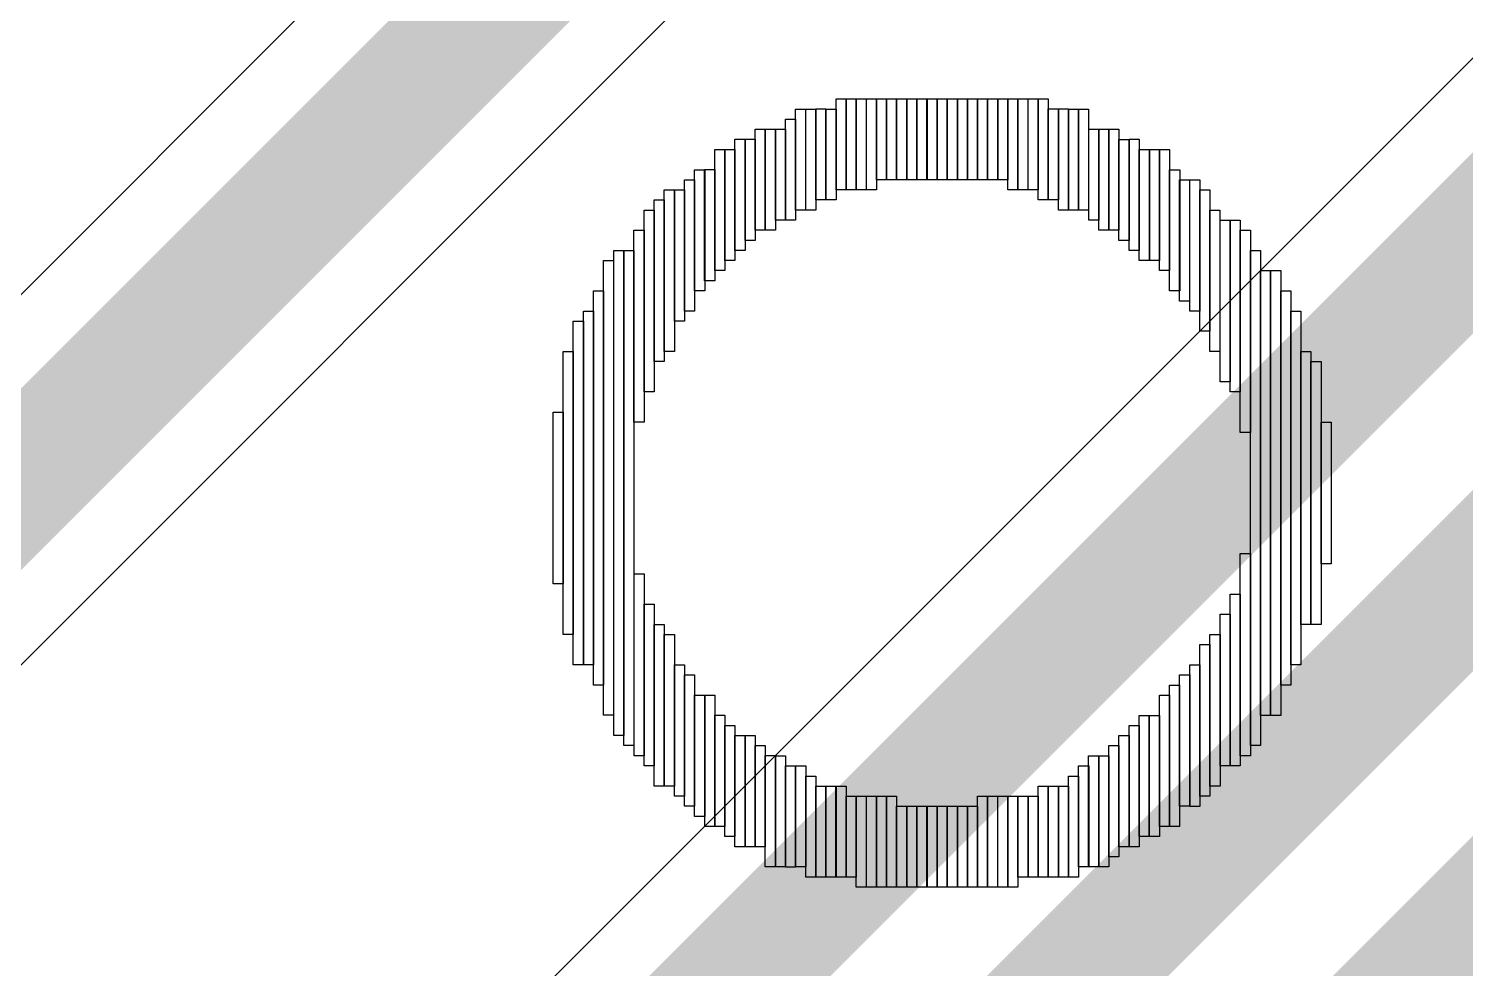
# Model space of a CAD drawing. Header units: inches. Extents: x -25 to 271, y -41 to 15.
# Drawn here: x -13.803 to -10.96, y -1.933 to -0.074 of the extents above; entities that cross this region are included whole.
import ezdxf

# ---------------------------------------------------------------- set-up
doc = ezdxf.new("R2010")
doc.units = ezdxf.units.IN
for name, color, linetype in [('Bottom Layer', 5, 'Continuous'), ('Top Layer', 1, 'Continuous'), ('Top Overlay', 2, 'Continuous')]:
    doc.layers.add(name, color=color, linetype=linetype)

msp = doc.modelspace()

# ---------------------------------------------------------------- linework, layer by layer
at = {"layer": 'Bottom Layer'}
for p, q in [((-12.6034, 0.6153), (-14.2648, -1.0462)), ((-13.8986, -1.4124), (-12.1613, 0.3249))]:
    msp.add_line(p, q, dxfattribs=at)
msp.add_lwpolyline([(-14.3256, -1.4732, 0.254, 0.254, 0), (-12.3444, 0.508, 0.254, 0.254, 0)], format="xyseb", dxfattribs=at)
at = {"layer": 'Top Layer'}
msp.add_line((-4.1326, 6.6805), (-18.2258, -7.4127), dxfattribs=at)
for points in [[(-19.731, -9.2842, 0.254, 0.254, 0), (-3.9341, 6.5127, 0.254, 0.254, 0)], [(-19.177, -9.3984, 0.254, 0.254, 0), (-4.0728, 5.7058, 0.254, 0.254, 0)], [(-18.3971, -9.3033, 0.254, 0.254, 0), (-3.9223, 5.1715, 0.254, 0.254, 0)]]:
    msp.add_lwpolyline(points, format="xyseb", dxfattribs=at)
at = {"layer": 'Top Overlay'}
for p, q in [((-12.2048, -0.3926), (-12.2048, -0.2125)), ((-12.2048, -0.2125), (-12.185, -0.2125)), ((-12.185, -0.2125), (-12.185, -0.3926)), ((-12.1848, -0.3926), (-12.1848, -0.2125)), ((-12.1848, -0.2125), (-12.1649, -0.2125)), ((-12.1649, -0.2125), (-12.1649, -0.3926)), ((-12.1648, -0.3924), (-12.1648, -0.2126)), ((-12.1648, -0.2126), (-12.145, -0.2126)), ((-12.145, -0.2126), (-12.145, -0.3924)), ((-12.1448, -0.3924), (-12.1448, -0.2126)), ((-12.1448, -0.2126), (-12.1249, -0.2126)), ((-12.1249, -0.2126), (-12.1249, -0.3924)), ((-12.1248, -0.3725), (-12.1248, -0.2125)), ((-12.1248, -0.2125), (-12.1048, -0.2125)), ((-12.105, -0.3725), (-12.105, -0.2125)), ((-12.105, -0.2125), (-12.0849, -0.2125)), ((-12.1048, -0.2125), (-12.1048, -0.3725)), ((-12.0849, -0.3725), (-12.0849, -0.2125)), ((-12.0849, -0.2125), (-12.0649, -0.2125)), ((-12.0849, -0.2125), (-12.0849, -0.3725)), ((-12.0649, -0.3725), (-12.0649, -0.2125)), ((-12.0649, -0.2125), (-12.0448, -0.2125)), ((-12.0649, -0.2125), (-12.0649, -0.3725)), ((-12.0448, -0.3725), (-12.0448, -0.2125)), ((-12.0448, -0.2125), (-12.0247, -0.2125)), ((-12.0448, -0.2125), (-12.0448, -0.3725)), ((-12.025, -0.3725), (-12.025, -0.2125)), ((-12.025, -0.2125), (-12.0049, -0.2125)), ((-12.0247, -0.2125), (-12.0247, -0.3725)), ((-12.0049, -0.3725), (-12.0049, -0.2125)), ((-12.0049, -0.2125), (-11.9849, -0.2125)), ((-12.0049, -0.2125), (-12.0049, -0.3725)), ((-11.9849, -0.3725), (-11.9849, -0.2125)), ((-11.9849, -0.2125), (-11.9648, -0.2125)), ((-11.9849, -0.2125), (-11.9849, -0.3725)), ((-11.9648, -0.3725), (-11.9648, -0.2125)), ((-11.9648, -0.2125), (-11.9447, -0.2125)), ((-11.9648, -0.2125), (-11.9648, -0.3725)), ((-11.945, -0.3725), (-11.945, -0.2125)), ((-11.945, -0.2125), (-11.9249, -0.2125)), ((-11.9447, -0.2125), (-11.9447, -0.3725)), ((-11.9249, -0.3725), (-11.9249, -0.2125)), ((-11.9249, -0.2125), (-11.9049, -0.2125)), ((-11.9249, -0.2125), (-11.9249, -0.3725)), ((-11.9049, -0.3725), (-11.9049, -0.2125)), ((-11.9049, -0.2125), (-11.8848, -0.2125)), ((-11.9049, -0.2125), (-11.9049, -0.3725)), ((-11.8849, -0.3724), (-11.8849, -0.2126)), ((-11.8849, -0.2126), (-11.8648, -0.2126)), ((-11.8848, -0.2125), (-11.8848, -0.3725)), ((-11.8648, -0.2126), (-11.8648, -0.3724)), ((-11.8647, -0.3926), (-11.8647, -0.2125)), ((-11.8647, -0.2125), (-11.8449, -0.2125)), ((-11.8449, -0.2125), (-11.8449, -0.3926)), ((-11.8448, -0.3924), (-11.8448, -0.2126)), ((-11.8448, -0.2126), (-11.825, -0.2126)), ((-11.825, -0.2126), (-11.825, -0.3924)), ((-11.8248, -0.3926), (-11.8248, -0.2125)), ((-11.8248, -0.2125), (-11.805, -0.2125)), ((-11.805, -0.2125), (-11.805, -0.3926)), ((-11.8049, -0.4125), (-11.8049, -0.2126)), ((-11.8049, -0.2126), (-11.7848, -0.2126)), ((-11.7848, -0.2126), (-11.7848, -0.4125)), ((-12.3049, -0.4525), (-12.3049, -0.2523)), ((-12.3049, -0.2523), (-12.2848, -0.2523)), ((-12.2848, -0.4324), (-12.2848, -0.2325)), ((-12.2848, -0.2325), (-12.265, -0.2325)), ((-12.2848, -0.2523), (-12.2848, -0.4525)), ((-12.265, -0.2325), (-12.265, -0.4324)), ((-12.2648, -0.4324), (-12.2648, -0.2325)), ((-12.2648, -0.2325), (-12.245, -0.2325)), ((-12.245, -0.2325), (-12.245, -0.4324)), ((-12.2448, -0.4125), (-12.2448, -0.2324)), ((-12.2448, -0.2324), (-12.2248, -0.2324)), ((-12.2249, -0.4124), (-12.2249, -0.2325)), ((-12.2249, -0.2325), (-12.2048, -0.2325)), ((-12.2248, -0.2324), (-12.2248, -0.4125)), ((-12.2048, -0.2325), (-12.2048, -0.4124)), ((-11.7848, -0.4125), (-11.7848, -0.2324)), ((-11.7848, -0.2324), (-11.7648, -0.2324)), ((-11.7648, -0.4326), (-11.7648, -0.2324)), ((-11.7648, -0.2324), (-11.745, -0.2324)), ((-11.7648, -0.2324), (-11.7648, -0.4125)), ((-11.745, -0.2324), (-11.745, -0.4326)), ((-11.7448, -0.4324), (-11.7448, -0.2325)), ((-11.7448, -0.2325), (-11.725, -0.2325)), ((-11.725, -0.2325), (-11.725, -0.4324)), ((-11.7248, -0.4324), (-11.7248, -0.2325)), ((-11.7248, -0.2325), (-11.705, -0.2325)), ((-11.705, -0.2325), (-11.705, -0.4324)), ((-12.365, -0.4724), (-12.365, -0.2725)), ((-12.365, -0.2725), (-12.3449, -0.2725)), ((-12.3449, -0.4724), (-12.3449, -0.2725)), ((-12.3449, -0.2725), (-12.3248, -0.2725)), ((-12.3449, -0.2725), (-12.3449, -0.4724)), ((-12.3248, -0.4526), (-12.3248, -0.2725)), ((-12.3248, -0.2725), (-12.3048, -0.2725)), ((-12.3248, -0.2725), (-12.3248, -0.4724)), ((-12.3048, -0.2725), (-12.3048, -0.4526)), ((-11.7048, -0.4526), (-11.7048, -0.2725)), ((-11.7048, -0.2725), (-11.6848, -0.2725)), ((-11.6849, -0.4726), (-11.6849, -0.2724)), ((-11.6849, -0.2724), (-11.6648, -0.2724)), ((-11.6848, -0.2725), (-11.6848, -0.4526)), ((-11.6649, -0.4724), (-11.6649, -0.2725)), ((-11.6649, -0.2725), (-11.6449, -0.2725)), ((-11.6648, -0.2724), (-11.6648, -0.4726)), ((-11.6449, -0.2725), (-11.6449, -0.4724)), ((-12.445, -0.5524), (-12.445, -0.3124)), ((-12.445, -0.3124), (-12.4249, -0.3124)), ((-12.4249, -0.5326), (-12.4249, -0.3124)), ((-12.4249, -0.3124), (-12.4049, -0.3124)), ((-12.4249, -0.3124), (-12.4249, -0.5524)), ((-12.405, -0.5124), (-12.405, -0.2925)), ((-12.405, -0.2925), (-12.3849, -0.2925)), ((-12.4049, -0.3124), (-12.4049, -0.5326)), ((-12.3849, -0.4926), (-12.3849, -0.2925)), ((-12.3849, -0.2925), (-12.3648, -0.2925)), ((-12.3849, -0.2925), (-12.3849, -0.5124)), ((-12.3648, -0.2925), (-12.3648, -0.4926)), ((-11.6449, -0.4925), (-11.6449, -0.2926)), ((-11.6449, -0.2926), (-11.6248, -0.2926)), ((-11.6249, -0.5124), (-11.6249, -0.2925)), ((-11.6249, -0.2925), (-11.6049, -0.2925)), ((-11.6248, -0.2926), (-11.6248, -0.4925)), ((-11.6049, -0.2925), (-11.6049, -0.5124)), ((-11.6049, -0.5325), (-11.6049, -0.3125)), ((-11.6049, -0.3125), (-11.5848, -0.3125)), ((-11.5848, -0.5325), (-11.5848, -0.3125)), ((-11.5848, -0.3125), (-11.5647, -0.3125)), ((-11.5848, -0.3125), (-11.5848, -0.5325)), ((-11.5649, -0.5524), (-11.5649, -0.3124)), ((-11.5649, -0.3124), (-11.5448, -0.3124)), ((-11.5647, -0.3125), (-11.5647, -0.5325)), ((-11.5448, -0.3124), (-11.5448, -0.5524)), ((-12.4849, -0.5926), (-12.4849, -0.3526)), ((-12.4849, -0.3526), (-12.4648, -0.3526)), ((-12.4649, -0.5724), (-12.4649, -0.3524)), ((-12.4649, -0.3524), (-12.4449, -0.3524)), ((-12.4648, -0.3526), (-12.4648, -0.5926)), ((-12.4449, -0.3524), (-12.4449, -0.5724)), ((-11.5448, -0.5926), (-11.5448, -0.3526)), ((-11.5448, -0.3526), (-11.5247, -0.3526)), ((-11.5247, -0.3526), (-11.5247, -0.5926)), ((-12.5449, -0.7126), (-12.5449, -0.3926)), ((-12.5449, -0.3926), (-12.5249, -0.3926)), ((-12.5249, -0.3926), (-12.5249, -0.7126)), ((-12.5247, -0.6525), (-12.5247, -0.3924)), ((-12.5247, -0.3924), (-12.5049, -0.3924)), ((-12.5049, -0.6325), (-12.5049, -0.3726)), ((-12.5049, -0.3726), (-12.4849, -0.3726)), ((-12.5049, -0.3924), (-12.5049, -0.6525)), ((-12.4849, -0.3726), (-12.4849, -0.6325)), ((-12.185, -0.3926), (-12.2048, -0.3926)), ((-12.1649, -0.3926), (-12.1848, -0.3926)), ((-12.145, -0.3924), (-12.1648, -0.3924)), ((-12.1249, -0.3924), (-12.1448, -0.3924)), ((-12.1048, -0.3725), (-12.1248, -0.3725)), ((-12.0849, -0.3725), (-12.105, -0.3725)), ((-12.0649, -0.3725), (-12.0849, -0.3725)), ((-12.0448, -0.3725), (-12.0649, -0.3725)), ((-12.0247, -0.3725), (-12.0448, -0.3725)), ((-12.0049, -0.3725), (-12.025, -0.3725)), ((-11.9849, -0.3725), (-12.0049, -0.3725)), ((-11.9648, -0.3725), (-11.9849, -0.3725)), ((-11.9447, -0.3725), (-11.9648, -0.3725)), ((-11.9249, -0.3725), (-11.945, -0.3725)), ((-11.9049, -0.3725), (-11.9249, -0.3725)), ((-11.8848, -0.3725), (-11.9049, -0.3725)), ((-11.8648, -0.3724), (-11.8849, -0.3724)), ((-11.8449, -0.3926), (-11.8647, -0.3926)), ((-11.825, -0.3924), (-11.8448, -0.3924)), ((-11.805, -0.3926), (-11.8248, -0.3926)), ((-11.5249, -0.6125), (-11.5249, -0.3725)), ((-11.5249, -0.3725), (-11.5051, -0.3725)), ((-11.5051, -0.3725), (-11.5051, -0.6125)), ((-11.5049, -0.6325), (-11.5049, -0.3726)), ((-11.5049, -0.3726), (-11.4849, -0.3726)), ((-11.485, -0.6725), (-11.485, -0.3926)), ((-11.485, -0.3926), (-11.4649, -0.3926)), ((-11.4849, -0.3726), (-11.4849, -0.6325)), ((-11.4649, -0.3926), (-11.4649, -0.6725)), ((-12.5649, -0.7325), (-12.5649, -0.4125)), ((-12.5649, -0.4125), (-12.5451, -0.4125)), ((-12.5451, -0.4125), (-12.5451, -0.7325)), ((-12.2248, -0.4125), (-12.2448, -0.4125)), ((-12.2048, -0.4124), (-12.2249, -0.4124)), ((-11.7848, -0.4125), (-11.8049, -0.4125)), ((-11.7648, -0.4125), (-11.7848, -0.4125)), ((-12.5849, -0.7925), (-12.5849, -0.4326)), ((-12.5849, -0.4326), (-12.5649, -0.4326)), ((-12.5649, -0.4326), (-12.5649, -0.7925)), ((-12.3048, -0.4526), (-12.3248, -0.4526)), ((-12.2848, -0.4525), (-12.3049, -0.4525)), ((-12.265, -0.4324), (-12.2848, -0.4324)), ((-12.245, -0.4324), (-12.2648, -0.4324)), ((-11.745, -0.4326), (-11.7648, -0.4326)), ((-11.725, -0.4324), (-11.7448, -0.4324)), ((-11.705, -0.4324), (-11.7248, -0.4324)), ((-11.6848, -0.4526), (-11.7048, -0.4526)), ((-11.4648, -0.7125), (-11.4648, -0.4326)), ((-11.4648, -0.4326), (-11.445, -0.4326)), ((-11.445, -0.4326), (-11.445, -0.7125)), ((-11.4449, -0.7725), (-11.4449, -0.4525)), ((-11.4449, -0.4525), (-11.4248, -0.4525)), ((-11.4249, -0.7925), (-11.4249, -0.4524)), ((-11.4249, -0.4524), (-11.4049, -0.4524)), ((-11.4248, -0.4525), (-11.4248, -0.7725)), ((-11.4049, -0.4524), (-11.4049, -0.7925)), ((-12.6049, -0.8526), (-12.6049, -0.4726)), ((-12.6049, -0.4726), (-12.5848, -0.4726)), ((-12.5848, -0.4726), (-12.5848, -0.8526)), ((-12.3449, -0.4724), (-12.365, -0.4724)), ((-12.3248, -0.4724), (-12.3449, -0.4724)), ((-11.6648, -0.4726), (-11.6849, -0.4726)), ((-11.6449, -0.4724), (-11.6649, -0.4724)), ((-11.4049, -0.8725), (-11.4049, -0.4724)), ((-11.4049, -0.4724), (-11.3848, -0.4724)), ((-11.3848, -0.4724), (-11.3848, -0.8725)), ((-12.3648, -0.4926), (-12.3849, -0.4926)), ((-11.6248, -0.4925), (-11.6449, -0.4925)), ((-12.6648, -1.4324), (-12.6648, -0.5325)), ((-12.6648, -0.5325), (-12.645, -0.5325)), ((-12.645, -0.5325), (-12.645, -1.4324)), ((-12.6449, -1.4724), (-12.6449, -0.5126)), ((-12.6449, -0.5126), (-12.6248, -0.5126)), ((-12.6249, -1.4924), (-12.6249, -0.5124)), ((-12.6249, -0.5124), (-12.6049, -0.5124)), ((-12.6248, -0.5126), (-12.6248, -1.4724)), ((-12.6049, -0.5124), (-12.6049, -1.4924)), ((-12.4049, -0.5326), (-12.4249, -0.5326)), ((-12.3849, -0.5124), (-12.405, -0.5124)), ((-11.6049, -0.5124), (-11.6249, -0.5124)), ((-11.5848, -0.5325), (-11.6049, -0.5325)), ((-11.5647, -0.5325), (-11.5848, -0.5325)), ((-11.3849, -1.4924), (-11.3849, -0.5124)), ((-11.3849, -0.5124), (-11.3648, -0.5124)), ((-11.3648, -0.5124), (-11.3648, -1.4924)), ((-12.4249, -0.5524), (-12.445, -0.5524)), ((-11.5448, -0.5524), (-11.5649, -0.5524)), ((-11.365, -1.4326), (-11.365, -0.5524)), ((-11.365, -0.5524), (-11.3449, -0.5524)), ((-11.3449, -1.4326), (-11.3449, -0.5524)), ((-11.3449, -0.5524), (-11.3248, -0.5524)), ((-11.3449, -0.5524), (-11.3449, -1.4326)), ((-11.3248, -0.5524), (-11.3248, -1.4326)), ((-12.6849, -1.3725), (-12.6849, -0.5925)), ((-12.6849, -0.5925), (-12.6651, -0.5925)), ((-12.6651, -0.5925), (-12.6651, -1.3725)), ((-12.4648, -0.5926), (-12.4849, -0.5926)), ((-12.4449, -0.5724), (-12.4649, -0.5724)), ((-11.5247, -0.5926), (-11.5448, -0.5926)), ((-11.3247, -1.3725), (-11.3247, -0.5925)), ((-11.3247, -0.5925), (-11.3049, -0.5925)), ((-11.3049, -0.5925), (-11.3049, -1.3725)), ((-11.5051, -0.6125), (-11.5249, -0.6125)), ((-12.7249, -1.3325), (-12.7249, -0.6525)), ((-12.7249, -0.6525), (-12.7048, -0.6525)), ((-12.7048, -1.3325), (-12.7048, -0.6325)), ((-12.7048, -0.6325), (-12.685, -0.6325)), ((-12.7048, -0.6525), (-12.7048, -1.3325)), ((-12.685, -0.6325), (-12.685, -1.3325)), ((-12.5049, -0.6525), (-12.5247, -0.6525)), ((-12.4849, -0.6325), (-12.5049, -0.6325)), ((-11.4849, -0.6325), (-11.5049, -0.6325)), ((-11.3048, -1.3325), (-11.3048, -0.6325)), ((-11.3048, -0.6325), (-11.285, -0.6325)), ((-11.285, -0.6325), (-11.285, -1.3325)), ((-11.4649, -0.6725), (-11.485, -0.6725)), ((-12.745, -1.2725), (-12.745, -0.7125)), ((-12.745, -0.7125), (-12.7249, -0.7125)), ((-12.7249, -0.7125), (-12.7249, -1.2725)), ((-12.5451, -0.7325), (-12.5649, -0.7325)), ((-12.5249, -0.7126), (-12.5449, -0.7126)), ((-11.445, -0.7125), (-11.4648, -0.7125)), ((-11.2847, -1.2525), (-11.2847, -0.7125)), ((-11.2847, -0.7125), (-11.2649, -0.7125)), ((-11.2649, -0.7125), (-11.2649, -1.2525)), ((-11.2649, -1.2525), (-11.2649, -0.7325)), ((-11.2649, -0.7325), (-11.2448, -0.7325)), ((-11.2448, -0.7325), (-11.2448, -1.2525)), ((-12.5649, -0.7925), (-12.5849, -0.7925)), ((-11.4248, -0.7725), (-11.4449, -0.7725)), ((-11.4049, -0.7925), (-11.4249, -0.7925)), ((-12.7649, -1.1723), (-12.7649, -0.8325)), ((-12.7649, -0.8325), (-12.7448, -0.8325)), ((-12.7448, -0.8325), (-12.7448, -1.1723)), ((-12.5848, -0.8526), (-12.6049, -0.8526)), ((-11.245, -1.1325), (-11.245, -0.8526)), ((-11.245, -0.8526), (-11.2249, -0.8526)), ((-11.2249, -0.8526), (-11.2249, -1.1325)), ((-11.3848, -0.8725), (-11.4049, -0.8725)), ((-11.4049, -1.5126), (-11.4049, -1.1125)), ((-11.4049, -1.1125), (-11.3848, -1.1125)), ((-11.3848, -1.1125), (-11.3848, -1.5126)), ((-11.2249, -1.1325), (-11.245, -1.1325)), ((-12.6047, -1.5126), (-12.6047, -1.1524)), ((-12.6047, -1.1524), (-12.5849, -1.1524)), ((-12.5849, -1.1524), (-12.5849, -1.5126)), ((-12.7448, -1.1723), (-12.7649, -1.1723)), ((-11.4249, -1.5326), (-11.4249, -1.1925)), ((-11.4249, -1.1925), (-11.4049, -1.1925)), ((-11.4049, -1.1925), (-11.4049, -1.5326)), ((-12.5848, -1.5325), (-12.5848, -1.2125)), ((-12.5848, -1.2125), (-12.5647, -1.2125)), ((-12.5647, -1.2125), (-12.5647, -1.5325)), ((-11.4449, -1.5325), (-11.4449, -1.2325)), ((-11.4449, -1.2325), (-11.425, -1.2325)), ((-11.425, -1.2325), (-11.425, -1.5325)), ((-12.7249, -1.2725), (-12.745, -1.2725)), ((-12.5649, -1.5725), (-12.5649, -1.2525)), ((-12.5649, -1.2525), (-12.5451, -1.2525)), ((-12.5451, -1.2525), (-12.5451, -1.5725)), ((-12.5448, -1.5725), (-12.5448, -1.2725)), ((-12.5448, -1.2725), (-12.5247, -1.2725)), ((-12.5247, -1.2725), (-12.5247, -1.5725)), ((-11.4648, -1.5725), (-11.4648, -1.2725)), ((-11.4648, -1.2725), (-11.4447, -1.2725)), ((-11.4447, -1.2725), (-11.4447, -1.5725)), ((-11.2649, -1.2525), (-11.2847, -1.2525)), ((-11.2448, -1.2525), (-11.2649, -1.2525)), ((-11.4847, -1.5925), (-11.4847, -1.2925)), ((-11.4847, -1.2925), (-11.4649, -1.2925)), ((-11.4649, -1.2925), (-11.4649, -1.5925)), ((-12.7048, -1.3325), (-12.7249, -1.3325)), ((-12.685, -1.3325), (-12.7048, -1.3325)), ((-12.5249, -1.5925), (-12.5249, -1.3324)), ((-12.5249, -1.3324), (-12.5048, -1.3324)), ((-12.5048, -1.3324), (-12.5048, -1.5925)), ((-11.5049, -1.6126), (-11.5049, -1.3325)), ((-11.5049, -1.3325), (-11.4849, -1.3325)), ((-11.4849, -1.3325), (-11.4849, -1.6126)), ((-11.285, -1.3325), (-11.3048, -1.3325)), ((-12.5049, -1.6124), (-12.5049, -1.3525)), ((-12.5049, -1.3525), (-12.4849, -1.3525)), ((-12.4849, -1.3525), (-12.4849, -1.6124)), ((-11.5249, -1.6125), (-11.5249, -1.3524)), ((-11.5249, -1.3524), (-11.5048, -1.3524)), ((-11.5048, -1.3524), (-11.5048, -1.6125)), ((-12.6651, -1.3725), (-12.6849, -1.3725)), ((-12.4849, -1.6325), (-12.4849, -1.3924)), ((-12.4849, -1.3924), (-12.4648, -1.3924)), ((-12.4648, -1.6525), (-12.4648, -1.3924)), ((-12.4648, -1.3924), (-12.445, -1.3924)), ((-12.4648, -1.3924), (-12.4648, -1.6325)), ((-12.445, -1.3924), (-12.445, -1.6525)), ((-11.5647, -1.6524), (-11.5647, -1.3926)), ((-11.5647, -1.3926), (-11.5449, -1.3926)), ((-11.5449, -1.6524), (-11.5449, -1.3725)), ((-11.5449, -1.3725), (-11.5249, -1.3725)), ((-11.5449, -1.3926), (-11.5449, -1.6524)), ((-11.5249, -1.3725), (-11.5249, -1.6524)), ((-11.3049, -1.3725), (-11.3247, -1.3725)), ((-12.645, -1.4324), (-12.6648, -1.4324)), ((-12.4449, -1.6524), (-12.4449, -1.4324)), ((-12.4449, -1.4324), (-12.4248, -1.4324)), ((-12.4248, -1.4324), (-12.4248, -1.6524)), ((-11.605, -1.6726), (-11.605, -1.4326)), ((-11.605, -1.4326), (-11.5849, -1.4326)), ((-11.5849, -1.6726), (-11.5849, -1.4326)), ((-11.5849, -1.4326), (-11.5649, -1.4326)), ((-11.5849, -1.4326), (-11.5849, -1.6726)), ((-11.5649, -1.4326), (-11.5649, -1.6726)), ((-11.3449, -1.4326), (-11.365, -1.4326)), ((-11.3248, -1.4326), (-11.3449, -1.4326)), ((-12.6248, -1.4724), (-12.6449, -1.4724)), ((-12.4249, -1.6726), (-12.4249, -1.4524)), ((-12.4249, -1.4524), (-12.4049, -1.4524)), ((-12.405, -1.6925), (-12.405, -1.4726)), ((-12.405, -1.4726), (-12.3849, -1.4726)), ((-12.4049, -1.4524), (-12.4049, -1.6726)), ((-12.3849, -1.6925), (-12.3849, -1.4726)), ((-12.3849, -1.4726), (-12.3648, -1.4726)), ((-12.3849, -1.4726), (-12.3849, -1.6925)), ((-12.3648, -1.4726), (-12.3648, -1.6925)), ((-11.645, -1.6925), (-11.645, -1.4726)), ((-11.645, -1.4726), (-11.6249, -1.4726)), ((-11.6249, -1.4726), (-11.6249, -1.6925)), ((-11.6247, -1.6925), (-11.6247, -1.4525)), ((-11.6247, -1.4525), (-11.6049, -1.4525)), ((-11.6049, -1.4525), (-11.6049, -1.6925)), ((-12.6049, -1.4924), (-12.6249, -1.4924)), ((-12.365, -1.6924), (-12.365, -1.4925)), ((-12.365, -1.4925), (-12.3449, -1.4925)), ((-12.3449, -1.4925), (-12.3449, -1.6924)), ((-11.6647, -1.7125), (-11.6647, -1.4925)), ((-11.6647, -1.4925), (-11.6449, -1.4925)), ((-11.6449, -1.4925), (-11.6449, -1.7125)), ((-11.3648, -1.4924), (-11.3849, -1.4924)), ((-12.5849, -1.5126), (-12.6047, -1.5126)), ((-12.5647, -1.5325), (-12.5848, -1.5325)), ((-12.3449, -1.7325), (-12.3449, -1.5123)), ((-12.3449, -1.5123), (-12.3248, -1.5123)), ((-12.325, -1.7324), (-12.325, -1.5124)), ((-12.325, -1.5124), (-12.3049, -1.5124)), ((-12.3248, -1.5123), (-12.3248, -1.7325)), ((-12.3049, -1.5124), (-12.3049, -1.7324)), ((-12.3049, -1.7327), (-12.3049, -1.5325)), ((-12.3049, -1.5325), (-12.2848, -1.5325)), ((-12.285, -1.7325), (-12.285, -1.5326)), ((-12.285, -1.5326), (-12.2649, -1.5326)), ((-12.2848, -1.5325), (-12.2848, -1.7327)), ((-12.2649, -1.5326), (-12.2649, -1.7325)), ((-11.7249, -1.7325), (-11.7249, -1.5326)), ((-11.7249, -1.5326), (-11.7048, -1.5326)), ((-11.705, -1.7324), (-11.705, -1.5124)), ((-11.705, -1.5124), (-11.6849, -1.5124)), ((-11.7048, -1.5326), (-11.7048, -1.7325)), ((-11.6849, -1.7324), (-11.6849, -1.5124)), ((-11.6849, -1.5124), (-11.6648, -1.5124)), ((-11.6849, -1.5124), (-11.6849, -1.7324)), ((-11.6648, -1.5124), (-11.6648, -1.7324)), ((-11.425, -1.5325), (-11.4449, -1.5325)), ((-11.4049, -1.5326), (-11.4249, -1.5326)), ((-11.3848, -1.5126), (-11.4049, -1.5126)), ((-12.2648, -1.7525), (-12.2648, -1.5526)), ((-12.2648, -1.5526), (-12.245, -1.5526)), ((-12.245, -1.5526), (-12.245, -1.7525)), ((-11.7448, -1.7525), (-11.7448, -1.5526)), ((-11.7448, -1.5526), (-11.725, -1.5526)), ((-11.725, -1.5526), (-11.725, -1.7525)), ((-12.5451, -1.5725), (-12.5649, -1.5725)), ((-12.5247, -1.5725), (-12.5448, -1.5725)), ((-12.2448, -1.7526), (-12.2448, -1.5725)), ((-12.2448, -1.5725), (-12.2248, -1.5725)), ((-12.2249, -1.7525), (-12.2249, -1.5726)), ((-12.2249, -1.5726), (-12.2048, -1.5726)), ((-12.2248, -1.5725), (-12.2248, -1.7526)), ((-12.205, -1.7526), (-12.205, -1.5725)), ((-12.205, -1.5725), (-12.1849, -1.5725)), ((-12.2048, -1.5726), (-12.2048, -1.7525)), ((-12.1849, -1.5725), (-12.1849, -1.7526)), ((-11.8049, -1.7526), (-11.8049, -1.5725)), ((-11.8049, -1.5725), (-11.7848, -1.5725)), ((-11.7848, -1.7526), (-11.7848, -1.5725)), ((-11.7848, -1.5725), (-11.7648, -1.5725)), ((-11.7848, -1.5725), (-11.7848, -1.7526)), ((-11.7649, -1.7525), (-11.7649, -1.5726)), ((-11.7649, -1.5726), (-11.7448, -1.5726)), ((-11.7648, -1.5725), (-11.7648, -1.7526)), ((-11.7448, -1.5726), (-11.7448, -1.7525)), ((-11.4447, -1.5725), (-11.4648, -1.5725)), ((-12.5048, -1.5925), (-12.5249, -1.5925)), ((-12.4849, -1.6124), (-12.5049, -1.6124)), ((-12.185, -1.7525), (-12.185, -1.5925)), ((-12.185, -1.5925), (-12.1649, -1.5925)), ((-12.1649, -1.5925), (-12.1649, -1.7525)), ((-12.1648, -1.7724), (-12.1648, -1.5926)), ((-12.1648, -1.5926), (-12.145, -1.5926)), ((-12.145, -1.5926), (-12.145, -1.7724)), ((-12.1448, -1.7724), (-12.1448, -1.5926)), ((-12.1448, -1.5926), (-12.1249, -1.5926)), ((-12.1249, -1.5926), (-12.1249, -1.7724)), ((-12.1248, -1.7725), (-12.1248, -1.5925)), ((-12.1248, -1.5925), (-12.105, -1.5925)), ((-12.105, -1.5925), (-12.105, -1.7725)), ((-12.1048, -1.7725), (-12.1048, -1.5925)), ((-12.1048, -1.5925), (-12.0849, -1.5925)), ((-12.0849, -1.5925), (-12.0849, -1.7725)), ((-12.0849, -1.7725), (-12.0849, -1.6125)), ((-12.0849, -1.6125), (-12.0649, -1.6125)), ((-12.0649, -1.7725), (-12.0649, -1.6125)), ((-12.0649, -1.6125), (-12.0448, -1.6125)), ((-12.0649, -1.6125), (-12.0649, -1.7725)), ((-12.0448, -1.7725), (-12.0448, -1.6125)), ((-12.0448, -1.6125), (-12.0247, -1.6125)), ((-12.0448, -1.6125), (-12.0448, -1.7725)), ((-12.025, -1.7725), (-12.025, -1.6125)), ((-12.025, -1.6125), (-12.0049, -1.6125)), ((-12.0247, -1.6125), (-12.0247, -1.7725)), ((-12.0049, -1.7725), (-12.0049, -1.6125)), ((-12.0049, -1.6125), (-11.9849, -1.6125)), ((-12.0049, -1.6125), (-12.0049, -1.7725)), ((-11.9849, -1.6125), (-11.9849, -1.7725)), ((-11.9849, -1.7725), (-11.9849, -1.6125)), ((-11.9849, -1.6125), (-11.9648, -1.6125)), ((-11.9648, -1.7725), (-11.9648, -1.6125)), ((-11.9648, -1.6125), (-11.9447, -1.6125)), ((-11.9648, -1.6125), (-11.9648, -1.7725)), ((-11.945, -1.7725), (-11.945, -1.6125)), ((-11.945, -1.6125), (-11.9249, -1.6125)), ((-11.9447, -1.6125), (-11.9447, -1.7725)), ((-11.9249, -1.6125), (-11.9249, -1.7725)), ((-11.9248, -1.7724), (-11.9248, -1.5926)), ((-11.9248, -1.5926), (-11.905, -1.5926)), ((-11.905, -1.5926), (-11.905, -1.7724)), ((-11.9049, -1.7725), (-11.9049, -1.5925)), ((-11.9049, -1.5925), (-11.885, -1.5925)), ((-11.885, -1.5925), (-11.885, -1.7725)), ((-11.8848, -1.7725), (-11.8848, -1.5925)), ((-11.8848, -1.5925), (-11.865, -1.5925)), ((-11.865, -1.5925), (-11.865, -1.7725)), ((-11.8647, -1.7725), (-11.8647, -1.5925)), ((-11.8647, -1.5925), (-11.8449, -1.5925)), ((-11.8449, -1.7525), (-11.8449, -1.5925)), ((-11.8449, -1.5925), (-11.8248, -1.5925)), ((-11.8449, -1.5925), (-11.8449, -1.7725)), ((-11.8248, -1.7525), (-11.8248, -1.5925)), ((-11.8248, -1.5925), (-11.8048, -1.5925)), ((-11.8248, -1.5925), (-11.8248, -1.7525)), ((-11.8048, -1.5925), (-11.8048, -1.7525)), ((-11.5048, -1.6125), (-11.5249, -1.6125)), ((-11.4849, -1.6126), (-11.5049, -1.6126)), ((-11.4649, -1.5925), (-11.4847, -1.5925)), ((-12.4648, -1.6325), (-12.4849, -1.6325)), ((-12.445, -1.6525), (-12.4648, -1.6525)), ((-12.4248, -1.6524), (-12.4449, -1.6524)), ((-12.4049, -1.6726), (-12.4249, -1.6726)), ((-11.5849, -1.6726), (-11.605, -1.6726)), ((-11.5649, -1.6726), (-11.5849, -1.6726)), ((-11.5449, -1.6524), (-11.5647, -1.6524)), ((-11.5249, -1.6524), (-11.5449, -1.6524)), ((-12.3849, -1.6925), (-12.405, -1.6925)), ((-12.3648, -1.6925), (-12.3849, -1.6925)), ((-12.3449, -1.6924), (-12.365, -1.6924)), ((-11.6249, -1.6925), (-11.645, -1.6925)), ((-11.6049, -1.6925), (-11.6247, -1.6925)), ((-12.3248, -1.7325), (-12.3449, -1.7325)), ((-12.3049, -1.7324), (-12.325, -1.7324)), ((-12.2848, -1.7327), (-12.3049, -1.7327)), ((-12.2649, -1.7325), (-12.285, -1.7325)), ((-11.7048, -1.7325), (-11.7249, -1.7325)), ((-11.6849, -1.7324), (-11.705, -1.7324)), ((-11.6648, -1.7324), (-11.6849, -1.7324)), ((-11.6449, -1.7125), (-11.6647, -1.7125)), ((-12.245, -1.7525), (-12.2648, -1.7525)), ((-12.2248, -1.7526), (-12.2448, -1.7526)), ((-12.2048, -1.7525), (-12.2249, -1.7525)), ((-12.1849, -1.7526), (-12.205, -1.7526)), ((-12.1649, -1.7525), (-12.185, -1.7525)), ((-11.8248, -1.7525), (-11.8449, -1.7525)), ((-11.8048, -1.7525), (-11.8248, -1.7525)), ((-11.7848, -1.7526), (-11.8049, -1.7526)), ((-11.7648, -1.7526), (-11.7848, -1.7526)), ((-11.7448, -1.7525), (-11.7649, -1.7525)), ((-11.725, -1.7525), (-11.7448, -1.7525)), ((-12.145, -1.7724), (-12.1648, -1.7724)), ((-12.1249, -1.7724), (-12.1448, -1.7724)), ((-12.105, -1.7725), (-12.1248, -1.7725)), ((-12.0849, -1.7725), (-12.1048, -1.7725)), ((-12.0649, -1.7725), (-12.0849, -1.7725)), ((-12.0448, -1.7725), (-12.0649, -1.7725)), ((-12.0247, -1.7725), (-12.0448, -1.7725)), ((-12.0049, -1.7725), (-12.025, -1.7725)), ((-11.9849, -1.7725), (-12.0049, -1.7725)), ((-11.9648, -1.7725), (-11.9849, -1.7725)), ((-11.9447, -1.7725), (-11.9648, -1.7725)), ((-11.9249, -1.7725), (-11.945, -1.7725)), ((-11.905, -1.7724), (-11.9248, -1.7724)), ((-11.885, -1.7725), (-11.9049, -1.7725)), ((-11.865, -1.7725), (-11.8848, -1.7725)), ((-11.8449, -1.7725), (-11.8647, -1.7725))]:
    msp.add_line(p, q, dxfattribs=at)

doc.saveas('drawing.dxf')
